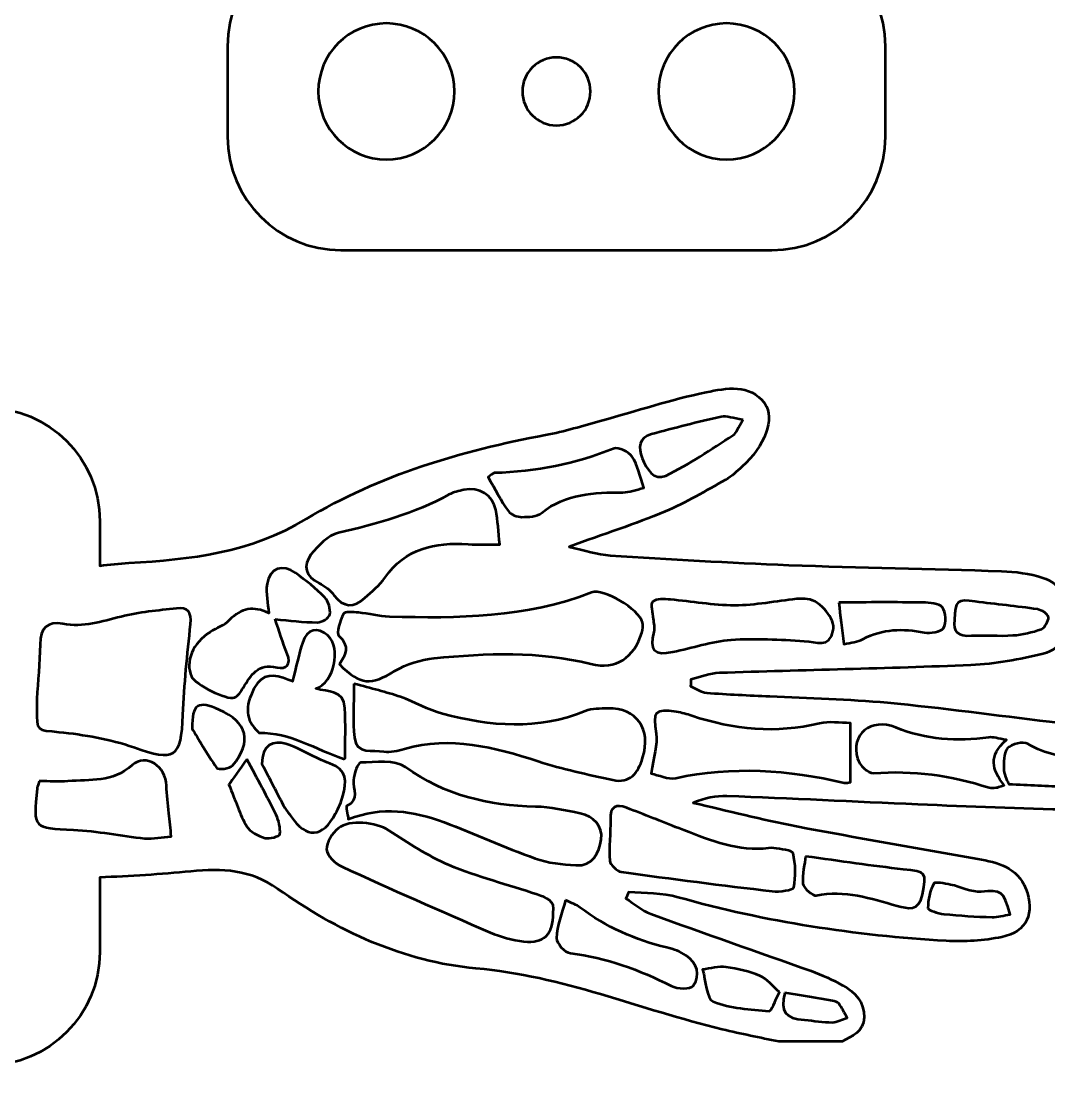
# Model space of a CAD drawing. Header units: centimetres. Extents: x -10.5 to 10.4, y -14.9 to 14.9.
# Drawn here: x -2.897 to 1.634, y 2.75 to 7.404 of the extents above; entities that cross this region are included whole.
import ezdxf

# ---------------------------------------------------------------- set-up
doc = ezdxf.new("R2010")
doc.units = ezdxf.units.CM
doc.header["$MEASUREMENT"] = 0
doc.layers.add('Layer 1', color=7, linetype='Continuous')

msp = doc.modelspace()

# ---------------------------------------------------------------- linework, layer by layer
at = {"layer": 'Layer 1', "color": 1, "lineweight": 53}
msp.add_open_spline([(-10.5, -14.45), (-10.5, -14.45), (-10.5, 14.45), (-10.5, 14.45), (-10.5, 14.45), (-10.5, 14.72614), (-10.27614, 14.95), (-10, 14.95), (-10, 14.95), (-10, 14.95), (9.9, 14.95), (9.9, 14.95), (9.9, 14.95), (10.17614, 14.95), (10.4, 14.72614), (10.4, 14.45), (10.4, 14.45), (10.4, 14.45), (10.4, -14.45), (10.4, -14.45), (10.4, -14.45), (10.4, -14.72614), (10.17614, -14.95), (9.9, -14.95), (9.9, -14.95), (9.9, -14.95), (-10, -14.95), (-10, -14.95), (-10, -14.95), (-10.27614, -14.95), (-10.5, -14.72614), (-10.5, -14.45)], degree=3, knots=[0, 0, 0, 0, 0.1111111, 0.1111111, 0.1111111, 0.1111111, 0.2222222, 0.2222222, 0.2222222, 0.2222222, 0.3333333, 0.3333333, 0.3333333, 0.3333333, 0.4444444, 0.4444444, 0.4444444, 0.4444444, 0.5555556, 0.5555556, 0.5555556, 0.5555556, 0.6666667, 0.6666667, 0.6666667, 0.6666667, 0.7777778, 0.7777778, 0.7777778, 0.7777778, 1, 1, 1, 1], dxfattribs=at)
at = {"layer": 'Layer 1', "color": 3, "lineweight": 53}
for points, knots in [([(-1.48692, 7.7947), (-1.48692, 7.7947), (-0.9624, 7.7947), (-0.9624, 7.7947), (-0.9624, 7.7947), (-0.9624, 7.7947), (-0.9624, 8.48454), (-0.9624, 8.48454), (-0.9624, 8.48454), (-0.9624, 8.48454), (-1.12668, 8.49492), (-1.12668, 8.49492), (-1.12668, 8.49492), (-1.12668, 8.49492), (-1.12668, 8.47307), (-1.12668, 8.47307), (-1.12668, 8.47307), (-1.12668, 8.39554), (-1.19011, 8.33208), (-1.26768, 8.33208), (-1.26768, 8.33208), (-1.3368, 8.33208), (-1.39472, 8.3825), (-1.4065, 8.44836), (-1.4065, 8.44836), (-1.41827, 8.3825), (-1.47619, 8.33208), (-1.54531, 8.33208), (-1.54531, 8.33208), (-1.62287, 8.33208), (-1.68631, 8.39554), (-1.68631, 8.47307), (-1.68631, 8.47307), (-1.68631, 8.47307), (-1.68631, 8.49492), (-1.68631, 8.49492), (-1.68631, 8.49492), (-1.68631, 8.49492), (-2.455, 8.49492), (-2.455, 8.49492), (-2.455, 8.49492), (-2.455, 8.49492), (-2.455, 8.40365), (-2.455, 8.40365), (-2.455, 8.40365), (-2.455, 8.36429), (-2.48719, 8.33209), (-2.52654, 8.33209), (-2.52654, 8.33209), (-2.56592, 8.33209), (-2.59811, 8.36429), (-2.59811, 8.40365), (-2.59811, 8.40365), (-2.59811, 8.40365), (-2.59811, 8.49492), (-2.59811, 8.49492), (-2.59811, 8.49492), (-2.59811, 8.49492), (-3.13694, 8.49492), (-3.13694, 8.49492), (-3.13694, 8.49492), (-3.13694, 8.49492), (-3.13694, 8.40365), (-3.13694, 8.40365), (-3.13694, 8.40365), (-3.13694, 8.36429), (-3.16914, 8.33209), (-3.20851, 8.33209), (-3.20851, 8.33209), (-3.24789, 8.33209), (-3.28009, 8.36429), (-3.28009, 8.40365), (-3.28009, 8.40365), (-3.28009, 8.40365), (-3.28009, 8.49492), (-3.28009, 8.49492), (-3.28009, 8.49492), (-3.28009, 8.49492), (-3.65236, 8.49492), (-3.65236, 8.49492), (-3.65236, 8.49492), (-3.65236, 8.49492), (-3.65236, 8.59036), (-3.65236, 8.59036), (-3.65236, 8.59036), (-3.65236, 8.59036), (-8.82548, 8.59036), (-8.82548, 8.59036), (-8.82548, 8.59036), (-8.82548, 8.59036), (-8.82548, 8.55158), (-8.82548, 8.55158), (-8.82548, 8.55158), (-8.82548, 8.52142), (-8.84504, 8.49264), (-8.86954, 8.48748), (-8.86954, 8.48748), (-8.86954, 8.48748), (-9.58709, 8.33664), (-9.58709, 8.33664), (-9.58709, 8.33664), (-9.6328, 8.327), (-9.67136, 8.35391), (-9.67136, 8.39672), (-9.67136, 8.39672), (-9.67136, 8.39672), (-9.67136, 9.44569), (-9.67136, 9.44569), (-9.67136, 9.44569), (-9.67136, 9.48848), (-9.6328, 9.51538), (-9.58709, 9.50578), (-9.58709, 9.50578), (-9.58709, 9.50578), (-8.86954, 9.35491), (-8.86954, 9.35491), (-8.86954, 9.35491), (-8.84504, 9.34978), (-8.82548, 9.32097), (-8.82548, 9.29083), (-8.82548, 9.29083), (-8.82548, 9.29083), (-8.82548, 9.25306), (-8.82548, 9.25306), (-8.82548, 9.25306), (-8.82548, 9.25306), (-3.65236, 9.25306), (-3.65236, 9.25306), (-3.65236, 9.25306), (-3.65236, 9.25306), (-3.65236, 9.33975), (-3.65236, 9.33975), (-3.65236, 9.33975), (-3.65236, 9.33975), (-3.28009, 9.33975), (-3.28009, 9.33975), (-3.28009, 9.33975), (-3.28009, 9.33975), (-3.28009, 9.46403), (-3.28009, 9.46403), (-3.28009, 9.46403), (-3.28009, 9.5034), (-3.24789, 9.5356), (-3.20851, 9.5356), (-3.20851, 9.5356), (-3.16914, 9.5356), (-3.13694, 9.5034), (-3.13694, 9.46403), (-3.13694, 9.46403), (-3.13694, 9.46403), (-3.13694, 9.33975), (-3.13694, 9.33975), (-3.13694, 9.33975), (-3.13694, 9.33975), (-2.59811, 9.33975), (-2.59811, 9.33975), (-2.59811, 9.33975), (-2.59811, 9.33975), (-2.59811, 9.46403), (-2.59811, 9.46403), (-2.59811, 9.46403), (-2.59811, 9.5034), (-2.56592, 9.5356), (-2.52654, 9.5356), (-2.52654, 9.5356), (-2.48719, 9.5356), (-2.455, 9.5034), (-2.455, 9.46403), (-2.455, 9.46403), (-2.455, 9.46403), (-2.455, 9.33975), (-2.455, 9.33975), (-2.455, 9.33975), (-2.455, 9.33975), (-1.68631, 9.33975), (-1.68631, 9.33975), (-1.68631, 9.33975), (-1.68631, 9.33975), (-1.68631, 9.3946), (-1.68631, 9.3946), (-1.68631, 9.3946), (-1.68631, 9.47215), (-1.62287, 9.5356), (-1.54531, 9.5356), (-1.54531, 9.5356), (-1.47619, 9.5356), (-1.41827, 9.48519), (-1.4065, 9.41932), (-1.4065, 9.41932), (-1.39472, 9.48519), (-1.3368, 9.5356), (-1.26768, 9.5356), (-1.26768, 9.5356), (-1.19011, 9.5356), (-1.12668, 9.47215), (-1.12668, 9.3946), (-1.12668, 9.3946), (-1.12668, 9.3946), (-1.12668, 9.33975), (-1.12668, 9.33975), (-1.12668, 9.33975), (-1.12668, 9.33975), (-0.81419, 9.33975), (-0.81419, 9.33975), (-0.81419, 9.33975), (-0.80209, 9.3481), (-0.78949, 9.35594), (-0.77626, 9.36308), (-0.77626, 9.36308), (-0.67459, 9.40342), (-0.50816, 9.3692), (-0.23588, 9.44758), (-0.23588, 9.44758), (-0.19423, 9.55595), (-0.06465, 9.58819), (0.13655, 9.57453), (0.13655, 9.57453), (0.57404, 9.8936), (1.2191, 9.77565), (1.22911, 8.92252), (1.22911, 8.92252), (1.23056, 8.06851), (0.54448, 7.92076), (0.16475, 8.24584), (0.16475, 8.24584), (0.1112, 8.2403), (0.0599, 8.23619), (0.01261, 8.23604), (0.01261, 8.23604), (0.01261, 8.23604), (0.01261, 7.7947), (0.01261, 7.7947), (0.01261, 7.7947), (0.01261, 7.7947), (0.41308, 7.7947), (0.41308, 7.7947), (0.41308, 7.7947), (0.68922, 7.7947), (0.91308, 7.57084), (0.91308, 7.2947), (0.91308, 7.2947), (0.91308, 7.2947), (0.91308, 6.8947), (0.91308, 6.8947), (0.91308, 6.8947), (0.91308, 6.61856), (0.68922, 6.3947), (0.41308, 6.3947), (0.41308, 6.3947), (0.41308, 6.3947), (-1.48692, 6.3947), (-1.48692, 6.3947), (-1.48692, 6.3947), (-1.76306, 6.3947), (-1.98692, 6.61856), (-1.98692, 6.8947), (-1.98692, 6.8947), (-1.98692, 6.8947), (-1.98692, 7.2947), (-1.98692, 7.2947), (-1.98692, 7.2947), (-1.98692, 7.57084), (-1.76306, 7.7947), (-1.48692, 7.7947)], [0, 0, 0, 0, 0.0149254, 0.0149254, 0.0149254, 0.0149254, 0.0298507, 0.0298507, 0.0298507, 0.0298507, 0.0447761, 0.0447761, 0.0447761, 0.0447761, 0.0597015, 0.0597015, 0.0597015, 0.0597015, 0.0746269, 0.0746269, 0.0746269, 0.0746269, 0.0895522, 0.0895522, 0.0895522, 0.0895522, 0.1044776, 0.1044776, 0.1044776, 0.1044776, 0.119403, 0.119403, 0.119403, 0.119403, 0.1343284, 0.1343284, 0.1343284, 0.1343284, 0.1492537, 0.1492537, 0.1492537, 0.1492537, 0.1641791, 0.1641791, 0.1641791, 0.1641791, 0.1791045, 0.1791045, 0.1791045, 0.1791045, 0.1940299, 0.1940299, 0.1940299, 0.1940299, 0.2089552, 0.2089552, 0.2089552, 0.2089552, 0.2238806, 0.2238806, 0.2238806, 0.2238806, 0.238806, 0.238806, 0.238806, 0.238806, 0.2537313, 0.2537313, 0.2537313, 0.2537313, 0.2686567, 0.2686567, 0.2686567, 0.2686567, 0.2835821, 0.2835821, 0.2835821, 0.2835821, 0.2985075, 0.2985075, 0.2985075, 0.2985075, 0.3134328, 0.3134328, 0.3134328, 0.3134328, 0.3283582, 0.3283582, 0.3283582, 0.3283582, 0.3432836, 0.3432836, 0.3432836, 0.3432836, 0.358209, 0.358209, 0.358209, 0.358209, 0.3731343, 0.3731343, 0.3731343, 0.3731343, 0.3880597, 0.3880597, 0.3880597, 0.3880597, 0.4029851, 0.4029851, 0.4029851, 0.4029851, 0.4179104, 0.4179104, 0.4179104, 0.4179104, 0.4328358, 0.4328358, 0.4328358, 0.4328358, 0.4477612, 0.4477612, 0.4477612, 0.4477612, 0.4626866, 0.4626866, 0.4626866, 0.4626866, 0.4776119, 0.4776119, 0.4776119, 0.4776119, 0.4925373, 0.4925373, 0.4925373, 0.4925373, 0.5074627, 0.5074627, 0.5074627, 0.5074627, 0.5223881, 0.5223881, 0.5223881, 0.5223881, 0.5373134, 0.5373134, 0.5373134, 0.5373134, 0.5522388, 0.5522388, 0.5522388, 0.5522388, 0.5671642, 0.5671642, 0.5671642, 0.5671642, 0.5820896, 0.5820896, 0.5820896, 0.5820896, 0.5970149, 0.5970149, 0.5970149, 0.5970149, 0.6119403, 0.6119403, 0.6119403, 0.6119403, 0.6268657, 0.6268657, 0.6268657, 0.6268657, 0.641791, 0.641791, 0.641791, 0.641791, 0.6567164, 0.6567164, 0.6567164, 0.6567164, 0.6716418, 0.6716418, 0.6716418, 0.6716418, 0.6865672, 0.6865672, 0.6865672, 0.6865672, 0.7014925, 0.7014925, 0.7014925, 0.7014925, 0.7164179, 0.7164179, 0.7164179, 0.7164179, 0.7313433, 0.7313433, 0.7313433, 0.7313433, 0.7462687, 0.7462687, 0.7462687, 0.7462687, 0.761194, 0.761194, 0.761194, 0.761194, 0.7761194, 0.7761194, 0.7761194, 0.7761194, 0.7910448, 0.7910448, 0.7910448, 0.7910448, 0.8059701, 0.8059701, 0.8059701, 0.8059701, 0.8208955, 0.8208955, 0.8208955, 0.8208955, 0.8358209, 0.8358209, 0.8358209, 0.8358209, 0.8507463, 0.8507463, 0.8507463, 0.8507463, 0.8656716, 0.8656716, 0.8656716, 0.8656716, 0.880597, 0.880597, 0.880597, 0.880597, 0.8955224, 0.8955224, 0.8955224, 0.8955224, 0.9104478, 0.9104478, 0.9104478, 0.9104478, 0.9253731, 0.9253731, 0.9253731, 0.9253731, 0.9402985, 0.9402985, 0.9402985, 0.9402985, 0.9552239, 0.9552239, 0.9552239, 0.9552239, 0.9701493, 0.9701493, 0.9701493, 0.9701493, 1, 1, 1, 1]), ([(-2.55, 3.3), (-2.55, 3.3), (-2.55, 3.62859), (-2.55, 3.62859), (-2.55, 3.62859), (-2.4161, 3.6351), (-2.28222, 3.6417), (-2.14912, 3.65574), (-2.14912, 3.65574), (-2.01032, 3.6704), (-1.88483, 3.66288), (-1.76643, 3.57927), (-1.76643, 3.57927), (-1.50308, 3.39328), (-1.21157, 3.25575), (-0.89185, 3.22792), (-0.89185, 3.22792), (-0.51259, 3.1949), (-0.16815, 3.04596), (0.19414, 2.95871), (0.19414, 2.95871), (0.27656, 2.93886), (0.35987, 2.92279), (0.44279, 2.90499), (0.44279, 2.90499), (0.44279, 2.90499), (0.72199, 2.90499), (0.72199, 2.90499), (0.72199, 2.90499), (0.76592, 2.93016), (0.81795, 2.94687), (0.81909, 3.01217), (0.81909, 3.01217), (0.8203, 3.08124), (0.77963, 3.12273), (0.7261, 3.15281), (0.7261, 3.15281), (0.6814, 3.17795), (0.63379, 3.19911), (0.58548, 3.2165), (0.58548, 3.2165), (0.35021, 3.30112), (0.11383, 3.38261), (-0.12101, 3.46839), (-0.12101, 3.46839), (-0.16046, 3.48279), (-0.1943, 3.51266), (-0.23073, 3.53539), (-0.23073, 3.53539), (-0.2269, 3.54508), (-0.22309, 3.55479), (-0.21927, 3.56448), (-0.21927, 3.56448), (-0.14614, 3.55733), (-0.06997, 3.56087), (-0.00036, 3.54123), (-0.00036, 3.54123), (0.38628, 3.43206), (0.78069, 3.37261), (1.18069, 3.34894), (1.18069, 3.34894), (1.26216, 3.34413), (1.34646, 3.35003), (1.42644, 3.36612), (1.42644, 3.36612), (1.53639, 3.38822), (1.57381, 3.47382), (1.53217, 3.57872), (1.53217, 3.57872), (1.49385, 3.67523), (1.40746, 3.69504), (1.32007, 3.71097), (1.32007, 3.71097), (1.05388, 3.75943), (0.78694, 3.80393), (0.52125, 3.85496), (0.52125, 3.85496), (0.36852, 3.88428), (0.21769, 3.92328), (0.06598, 3.95793), (0.06598, 3.95793), (0.11701, 3.97728), (0.1658, 3.98942), (0.21409, 3.98759), (0.21409, 3.98759), (0.49489, 3.97697), (0.77554, 3.96222), (1.05631, 3.95056), (1.05631, 3.95056), (1.28306, 3.94113), (1.50985, 3.93048), (1.73674, 3.92785), (1.73674, 3.92785), (1.82529, 3.92682), (1.9108, 3.95281), (1.96285, 4.0373), (1.96285, 4.0373), (1.96285, 4.0373), (1.96285, 4.1614), (1.96285, 4.1614), (1.96285, 4.1614), (1.89244, 4.29339), (1.76278, 4.30083), (1.63707, 4.31596), (1.63707, 4.31596), (1.39882, 4.34465), (1.16087, 4.37707), (0.92201, 4.39965), (0.92201, 4.39965), (0.74992, 4.41593), (0.57657, 4.41877), (0.40376, 4.42764), (0.40376, 4.42764), (0.31087, 4.43239), (0.21784, 4.43534), (0.12521, 4.44317), (0.12521, 4.44317), (0.101, 4.44521), (0.0781, 4.46241), (0.0546, 4.47265), (0.0546, 4.47265), (0.0548, 4.48231), (0.05505, 4.49195), (0.05528, 4.50156), (0.05528, 4.50156), (0.09759, 4.51167), (0.13963, 4.52916), (0.18223, 4.53063), (0.18223, 4.53063), (0.5515, 4.54305), (0.92101, 4.54959), (1.29011, 4.56489), (1.29011, 4.56489), (1.39706, 4.56933), (1.50478, 4.58957), (1.60892, 4.61545), (1.60892, 4.61545), (1.68766, 4.63499), (1.72009, 4.70052), (1.71925, 4.78245), (1.71925, 4.78245), (1.7184, 4.86417), (1.68322, 4.92538), (1.60698, 4.95024), (1.60698, 4.95024), (1.54912, 4.96915), (1.48589, 4.97724), (1.42469, 4.97934), (1.42469, 4.97934), (1.11253, 4.99001), (0.80014, 4.9944), (0.48803, 5.00631), (0.48803, 5.00631), (0.22496, 5.01633), (-0.03793, 5.03212), (-0.30067, 5.04897), (-0.30067, 5.04897), (-0.35601, 5.05251), (-0.41039, 5.07178), (-0.48113, 5.08731), (-0.48113, 5.08731), (-0.32892, 5.1424), (-0.19115, 5.18676), (-0.05801, 5.24229), (-0.05801, 5.24229), (0.03433, 5.28084), (0.12092, 5.33358), (0.20869, 5.38249), (0.20869, 5.38249), (0.23539, 5.39735), (0.25849, 5.41934), (0.28139, 5.44011), (0.28139, 5.44011), (0.37879, 5.52852), (0.42994, 5.65159), (0.38091, 5.71872), (0.38091, 5.71872), (0.31635, 5.80711), (0.21062, 5.7868), (0.12365, 5.76878), (0.12365, 5.76878), (-0.03251, 5.73645), (-0.18479, 5.68554), (-0.33895, 5.64338), (-0.33895, 5.64338), (-0.42086, 5.62098), (-0.50238, 5.59571), (-0.58568, 5.5802), (-0.58568, 5.5802), (-0.95633, 5.51114), (-1.3179, 5.40318), (-1.63924, 5.20992), (-1.63924, 5.20992), (-1.88792, 5.06037), (-2.14811, 5.03117), (-2.42153, 5.01574), (-2.42153, 5.01574), (-2.46438, 5.01333), (-2.50727, 5.00889), (-2.55, 5.00284), (-2.55, 5.00284), (-2.55, 5.00284), (-2.55, 5.2), (-2.55, 5.2), (-2.55, 5.2), (-2.55, 5.47614), (-2.77386, 5.7), (-3.05, 5.7), (-3.05, 5.7), (-3.05, 5.7), (-3.45, 5.7), (-3.45, 5.7), (-3.45, 5.7), (-3.72614, 5.7), (-3.95, 5.47614), (-3.95, 5.2), (-3.95, 5.2), (-3.95, 5.2), (-3.95, 3.3), (-3.95, 3.3), (-3.95, 3.3), (-3.95, 3.02386), (-3.72614, 2.8), (-3.45, 2.8), (-3.45, 2.8), (-3.45, 2.8), (-3.05, 2.8), (-3.05, 2.8), (-3.05, 2.8), (-2.77386, 2.8), (-2.55, 3.02386), (-2.55, 3.3)], [0, 0, 0, 0, 0.0169492, 0.0169492, 0.0169492, 0.0169492, 0.0338983, 0.0338983, 0.0338983, 0.0338983, 0.0508475, 0.0508475, 0.0508475, 0.0508475, 0.0677966, 0.0677966, 0.0677966, 0.0677966, 0.0847458, 0.0847458, 0.0847458, 0.0847458, 0.1016949, 0.1016949, 0.1016949, 0.1016949, 0.1186441, 0.1186441, 0.1186441, 0.1186441, 0.1355932, 0.1355932, 0.1355932, 0.1355932, 0.1525424, 0.1525424, 0.1525424, 0.1525424, 0.1694915, 0.1694915, 0.1694915, 0.1694915, 0.1864407, 0.1864407, 0.1864407, 0.1864407, 0.2033898, 0.2033898, 0.2033898, 0.2033898, 0.220339, 0.220339, 0.220339, 0.220339, 0.2372881, 0.2372881, 0.2372881, 0.2372881, 0.2542373, 0.2542373, 0.2542373, 0.2542373, 0.2711864, 0.2711864, 0.2711864, 0.2711864, 0.2881356, 0.2881356, 0.2881356, 0.2881356, 0.3050847, 0.3050847, 0.3050847, 0.3050847, 0.3220339, 0.3220339, 0.3220339, 0.3220339, 0.3389831, 0.3389831, 0.3389831, 0.3389831, 0.3559322, 0.3559322, 0.3559322, 0.3559322, 0.3728814, 0.3728814, 0.3728814, 0.3728814, 0.3898305, 0.3898305, 0.3898305, 0.3898305, 0.4067797, 0.4067797, 0.4067797, 0.4067797, 0.4237288, 0.4237288, 0.4237288, 0.4237288, 0.440678, 0.440678, 0.440678, 0.440678, 0.4576271, 0.4576271, 0.4576271, 0.4576271, 0.4745763, 0.4745763, 0.4745763, 0.4745763, 0.4915254, 0.4915254, 0.4915254, 0.4915254, 0.5084746, 0.5084746, 0.5084746, 0.5084746, 0.5254237, 0.5254237, 0.5254237, 0.5254237, 0.5423729, 0.5423729, 0.5423729, 0.5423729, 0.559322, 0.559322, 0.559322, 0.559322, 0.5762712, 0.5762712, 0.5762712, 0.5762712, 0.5932203, 0.5932203, 0.5932203, 0.5932203, 0.6101695, 0.6101695, 0.6101695, 0.6101695, 0.6271186, 0.6271186, 0.6271186, 0.6271186, 0.6440678, 0.6440678, 0.6440678, 0.6440678, 0.6610169, 0.6610169, 0.6610169, 0.6610169, 0.6779661, 0.6779661, 0.6779661, 0.6779661, 0.6949153, 0.6949153, 0.6949153, 0.6949153, 0.7118644, 0.7118644, 0.7118644, 0.7118644, 0.7288136, 0.7288136, 0.7288136, 0.7288136, 0.7457627, 0.7457627, 0.7457627, 0.7457627, 0.7627119, 0.7627119, 0.7627119, 0.7627119, 0.779661, 0.779661, 0.779661, 0.779661, 0.7966102, 0.7966102, 0.7966102, 0.7966102, 0.8135593, 0.8135593, 0.8135593, 0.8135593, 0.8305085, 0.8305085, 0.8305085, 0.8305085, 0.8474576, 0.8474576, 0.8474576, 0.8474576, 0.8644068, 0.8644068, 0.8644068, 0.8644068, 0.8813559, 0.8813559, 0.8813559, 0.8813559, 0.8983051, 0.8983051, 0.8983051, 0.8983051, 0.9152542, 0.9152542, 0.9152542, 0.9152542, 0.9322034, 0.9322034, 0.9322034, 0.9322034, 0.9491525, 0.9491525, 0.9491525, 0.9491525, 0.9661017, 0.9661017, 0.9661017, 0.9661017, 1, 1, 1, 1])]:
    msp.add_open_spline(points, degree=3, knots=knots, dxfattribs=at)
at = {"layer": 'Layer 1', "lineweight": 53}
for points in [[(-0.98692, 7.0947), (-0.98692, 6.92902), (-1.12124, 6.7947), (-1.28692, 6.7947), (-1.28692, 6.7947), (-1.4526, 6.7947), (-1.58692, 6.92902), (-1.58692, 7.0947), (-1.58692, 7.0947), (-1.58692, 7.26038), (-1.4526, 7.3947), (-1.28692, 7.3947), (-1.28692, 7.3947), (-1.12124, 7.3947), (-0.98692, 7.26038), (-0.98692, 7.0947)], [(0.51308, 7.0947), (0.51308, 6.92902), (0.37876, 6.7947), (0.21308, 6.7947), (0.21308, 6.7947), (0.0474, 6.7947), (-0.08692, 6.92902), (-0.08692, 7.0947), (-0.08692, 7.0947), (-0.08692, 7.26038), (0.0474, 7.3947), (0.21308, 7.3947), (0.21308, 7.3947), (0.37876, 7.3947), (0.51308, 7.26038), (0.51308, 7.0947)], [(-0.38692, 7.0947), (-0.38692, 7.01186), (-0.45408, 6.9447), (-0.53692, 6.9447), (-0.53692, 6.9447), (-0.61976, 6.9447), (-0.68692, 7.01186), (-0.68692, 7.0947), (-0.68692, 7.0947), (-0.68692, 7.17754), (-0.61976, 7.2447), (-0.53692, 7.2447), (-0.53692, 7.2447), (-0.45408, 7.2447), (-0.38692, 7.17754), (-0.38692, 7.0947)]]:
    msp.add_open_spline(points, degree=3, knots=[0, 0, 0, 0, 0.2, 0.2, 0.2, 0.2, 0.4, 0.4, 0.4, 0.4, 0.6, 0.6, 0.6, 0.6, 1, 1, 1, 1], dxfattribs=at)
at = {"layer": 'Layer 1', "color": 5, "lineweight": 53}
for points, knots in [([(0.28444, 5.64601), (0.28444, 5.64601), (0.28444, 5.64601), (0.28444, 5.64601), (0.28444, 5.64601), (0.26364, 5.61209), (0.2573, 5.58889), (0.24223, 5.57925), (0.24223, 5.57925), (0.14485, 5.51685), (0.0492, 5.44985), (-0.05465, 5.40029), (-0.05465, 5.40029), (-0.10655, 5.37549), (-0.14072, 5.42911), (-0.15906, 5.47789), (-0.15906, 5.47789), (-0.17659, 5.52455), (-0.17583, 5.56708), (-0.11852, 5.58271), (-0.11852, 5.58271), (-0.01663, 5.61054), (0.0857, 5.63702), (0.18888, 5.6596), (0.18888, 5.6596), (0.21345, 5.665), (0.24193, 5.65268), (0.28444, 5.64601)], [0, 0, 0, 0, 0.125, 0.125, 0.125, 0.125, 0.25, 0.25, 0.25, 0.25, 0.375, 0.375, 0.375, 0.375, 0.5, 0.5, 0.5, 0.5, 0.625, 0.625, 0.625, 0.625, 0.75, 0.75, 0.75, 0.75, 1, 1, 1, 1]), ([(-0.15144, 5.34622), (-0.15144, 5.34622), (-0.15144, 5.34622), (-0.15144, 5.34622), (-0.15144, 5.34622), (-0.18649, 5.33844), (-0.21526, 5.32663), (-0.24407, 5.32658), (-0.24407, 5.32658), (-0.37103, 5.32632), (-0.4952, 5.32226), (-0.60186, 5.23676), (-0.60186, 5.23676), (-0.62297, 5.21984), (-0.66005, 5.21798), (-0.6897, 5.21811), (-0.6897, 5.21811), (-0.70997, 5.21821), (-0.73814, 5.22818), (-0.74889, 5.24346), (-0.74889, 5.24346), (-0.78215, 5.29084), (-0.80876, 5.34291), (-0.83858, 5.39419), (-0.83858, 5.39419), (-0.82691, 5.40181), (-0.81855, 5.41192), (-0.8099, 5.41218), (-0.8099, 5.41218), (-0.62802, 5.41781), (-0.45274, 5.45197), (-0.28317, 5.52005), (-0.28317, 5.52005), (-0.26351, 5.52793), (-0.21731, 5.50548), (-0.20339, 5.48411), (-0.20339, 5.48411), (-0.17906, 5.4467), (-0.17022, 5.39918), (-0.15144, 5.34622)], [0, 0, 0, 0, 0.0909091, 0.0909091, 0.0909091, 0.0909091, 0.1818182, 0.1818182, 0.1818182, 0.1818182, 0.2727273, 0.2727273, 0.2727273, 0.2727273, 0.3636364, 0.3636364, 0.3636364, 0.3636364, 0.4545455, 0.4545455, 0.4545455, 0.4545455, 0.5454545, 0.5454545, 0.5454545, 0.5454545, 0.6363636, 0.6363636, 0.6363636, 0.6363636, 0.7272727, 0.7272727, 0.7272727, 0.7272727, 0.8181818, 0.8181818, 0.8181818, 0.8181818, 1, 1, 1, 1]), ([(-0.78694, 5.09742), (-0.78694, 5.09742), (-0.78694, 5.09742), (-0.78694, 5.09742), (-0.78694, 5.09742), (-0.83525, 5.09742), (-0.88094, 5.09481), (-0.92626, 5.09791), (-0.92626, 5.09791), (-1.07319, 5.10804), (-1.20305, 5.08072), (-1.29394, 4.94973), (-1.29394, 4.94973), (-1.31705, 4.91642), (-1.3505, 4.88978), (-1.38114, 4.86221), (-1.38114, 4.86221), (-1.43017, 4.81813), (-1.47527, 4.81653), (-1.51831, 4.87408), (-1.51831, 4.87408), (-1.53449, 4.89575), (-1.55901, 4.91386), (-1.58347, 4.92619), (-1.58347, 4.92619), (-1.64353, 4.95637), (-1.65644, 5.00394), (-1.61912, 5.0522), (-1.61912, 5.0522), (-1.58812, 5.09227), (-1.54401, 5.13775), (-1.49827, 5.14814), (-1.49827, 5.14814), (-1.32902, 5.18664), (-1.16405, 5.23309), (-1.01086, 5.31673), (-1.01086, 5.31673), (-0.99091, 5.32764), (-0.96736, 5.33329), (-0.94476, 5.33776), (-0.94476, 5.33776), (-0.87798, 5.35097), (-0.81752, 5.31446), (-0.80437, 5.24929), (-0.80437, 5.24929), (-0.79487, 5.20229), (-0.7931, 5.15372), (-0.78694, 5.09742)], [0, 0, 0, 0, 0.0769231, 0.0769231, 0.0769231, 0.0769231, 0.1538462, 0.1538462, 0.1538462, 0.1538462, 0.2307692, 0.2307692, 0.2307692, 0.2307692, 0.3076923, 0.3076923, 0.3076923, 0.3076923, 0.3846154, 0.3846154, 0.3846154, 0.3846154, 0.4615385, 0.4615385, 0.4615385, 0.4615385, 0.5384615, 0.5384615, 0.5384615, 0.5384615, 0.6153846, 0.6153846, 0.6153846, 0.6153846, 0.6923077, 0.6923077, 0.6923077, 0.6923077, 0.7692308, 0.7692308, 0.7692308, 0.7692308, 0.8461538, 0.8461538, 0.8461538, 0.8461538, 1, 1, 1, 1]), ([(-1.77716, 4.76728), (-1.77716, 4.76728), (-1.77716, 4.76728), (-1.77716, 4.76728), (-1.77716, 4.76728), (-1.75959, 4.71659), (-1.74364, 4.66525), (-1.72397, 4.61538), (-1.72397, 4.61538), (-1.70531, 4.5681), (-1.72846, 4.5452), (-1.76868, 4.55487), (-1.76868, 4.55487), (-1.85252, 4.57495), (-1.88355, 4.52084), (-1.91801, 4.46503), (-1.91801, 4.46503), (-1.92801, 4.44886), (-1.93983, 4.42805), (-1.95558, 4.42224), (-1.95558, 4.42224), (-1.99145, 4.40906), (-2.12877, 4.47937), (-2.14549, 4.51464), (-2.14549, 4.51464), (-2.17531, 4.5775), (-2.13904, 4.66512), (-2.06411, 4.71073), (-2.06411, 4.71073), (-2.03561, 4.72809), (-2.00156, 4.74), (-1.97926, 4.76323), (-1.97926, 4.76323), (-1.9271, 4.81764), (-1.87091, 4.8264), (-1.80524, 4.79478), (-1.80524, 4.79478), (-1.80844, 4.83757), (-1.81985, 4.88172), (-1.81301, 4.92283), (-1.81301, 4.92283), (-1.80125, 4.9935), (-1.74394, 5.01363), (-1.68721, 4.97133), (-1.68721, 4.97133), (-1.64231, 4.93779), (-1.5971, 4.90348), (-1.55833, 4.86346), (-1.55833, 4.86346), (-1.54163, 4.84622), (-1.53224, 4.81219), (-1.53605, 4.78847), (-1.53605, 4.78847), (-1.53846, 4.77364), (-1.57169, 4.75351), (-1.59107, 4.75357), (-1.59107, 4.75357), (-1.6531, 4.75369), (-1.71515, 4.76209), (-1.77716, 4.76728)], [0, 0, 0, 0, 0.0625, 0.0625, 0.0625, 0.0625, 0.125, 0.125, 0.125, 0.125, 0.1875, 0.1875, 0.1875, 0.1875, 0.25, 0.25, 0.25, 0.25, 0.3125, 0.3125, 0.3125, 0.3125, 0.375, 0.375, 0.375, 0.375, 0.4375, 0.4375, 0.4375, 0.4375, 0.5, 0.5, 0.5, 0.5, 0.5625, 0.5625, 0.5625, 0.5625, 0.625, 0.625, 0.625, 0.625, 0.6875, 0.6875, 0.6875, 0.6875, 0.75, 0.75, 0.75, 0.75, 0.8125, 0.8125, 0.8125, 0.8125, 0.875, 0.875, 0.875, 0.875, 1, 1, 1, 1]), ([(-1.4938, 4.56862), (-1.4938, 4.56862), (-1.4938, 4.56862), (-1.4938, 4.56862), (-1.4938, 4.56862), (-1.46771, 4.60897), (-1.4452, 4.64822), (-1.49637, 4.69432), (-1.49637, 4.69432), (-1.50952, 4.70617), (-1.4911, 4.76147), (-1.47626, 4.79137), (-1.47626, 4.79137), (-1.47107, 4.80181), (-1.43265, 4.79891), (-1.4099, 4.79674), (-1.4099, 4.79674), (-1.36415, 4.79239), (-1.31891, 4.77997), (-1.27322, 4.77865), (-1.27322, 4.77865), (-0.97127, 4.77), (-0.67058, 4.77214), (-0.38267, 4.88485), (-0.38267, 4.88485), (-0.3287, 4.90596), (-0.1722, 4.81134), (-0.15821, 4.75315), (-0.15821, 4.75315), (-0.15479, 4.73896), (-0.15617, 4.72189), (-0.16061, 4.70783), (-0.16061, 4.70783), (-0.19547, 4.59773), (-0.27441, 4.54275), (-0.38472, 4.57045), (-0.38472, 4.57045), (-0.61433, 4.62812), (-0.84517, 4.6182), (-1.07629, 4.59544), (-1.07629, 4.59544), (-1.13552, 4.58957), (-1.19846, 4.57003), (-1.24919, 4.53937), (-1.24919, 4.53937), (-1.3558, 4.47487), (-1.3993, 4.47475), (-1.4938, 4.56862)], [0, 0, 0, 0, 0.0769231, 0.0769231, 0.0769231, 0.0769231, 0.1538462, 0.1538462, 0.1538462, 0.1538462, 0.2307692, 0.2307692, 0.2307692, 0.2307692, 0.3076923, 0.3076923, 0.3076923, 0.3076923, 0.3846154, 0.3846154, 0.3846154, 0.3846154, 0.4615385, 0.4615385, 0.4615385, 0.4615385, 0.5384615, 0.5384615, 0.5384615, 0.5384615, 0.6153846, 0.6153846, 0.6153846, 0.6153846, 0.6923077, 0.6923077, 0.6923077, 0.6923077, 0.7692308, 0.7692308, 0.7692308, 0.7692308, 0.8461538, 0.8461538, 0.8461538, 0.8461538, 1, 1, 1, 1]), ([(0.52087, 4.85674), (0.52087, 4.85674), (0.52087, 4.85674), (0.52087, 4.85674), (0.52087, 4.85674), (0.53931, 4.85674), (0.55503, 4.85852), (0.57019, 4.8564), (0.57019, 4.8564), (0.62742, 4.84834), (0.69354, 4.7695), (0.68338, 4.71886), (0.68338, 4.71886), (0.66665, 4.6354), (0.60755, 4.66848), (0.55543, 4.67137), (0.55543, 4.67137), (0.44801, 4.6774), (0.33963, 4.68475), (0.23279, 4.67664), (0.23279, 4.67664), (0.14652, 4.67011), (0.06195, 4.64137), (-0.02348, 4.62316), (-0.02348, 4.62316), (-0.10551, 4.60567), (-0.12977, 4.63261), (-0.10746, 4.71147), (-0.10746, 4.71147), (-0.10246, 4.72909), (-0.1091, 4.75003), (-0.11051, 4.7694), (-0.11051, 4.7694), (-0.11236, 4.79542), (-0.12536, 4.83418), (-0.11357, 4.84436), (-0.11357, 4.84436), (-0.09686, 4.8588), (-0.06161, 4.85617), (-0.03485, 4.85397), (-0.03485, 4.85397), (0.05957, 4.84622), (0.15379, 4.82785), (0.24803, 4.82816), (0.24803, 4.82816), (0.34003, 4.82847), (0.43195, 4.84671), (0.52087, 4.85674)], [0, 0, 0, 0, 0.0769231, 0.0769231, 0.0769231, 0.0769231, 0.1538462, 0.1538462, 0.1538462, 0.1538462, 0.2307692, 0.2307692, 0.2307692, 0.2307692, 0.3076923, 0.3076923, 0.3076923, 0.3076923, 0.3846154, 0.3846154, 0.3846154, 0.3846154, 0.4615385, 0.4615385, 0.4615385, 0.4615385, 0.5384615, 0.5384615, 0.5384615, 0.5384615, 0.6153846, 0.6153846, 0.6153846, 0.6153846, 0.6923077, 0.6923077, 0.6923077, 0.6923077, 0.7692308, 0.7692308, 0.7692308, 0.7692308, 0.8461538, 0.8461538, 0.8461538, 0.8461538, 1, 1, 1, 1]), ([(0.70762, 4.84165), (0.70762, 4.84165), (0.70762, 4.84165), (0.70762, 4.84165), (0.70762, 4.84165), (0.83951, 4.84165), (0.95881, 4.84291), (1.07803, 4.84077), (1.07803, 4.84077), (1.10798, 4.84023), (1.15039, 4.83818), (1.16426, 4.81969), (1.16426, 4.81969), (1.18024, 4.79845), (1.18264, 4.75087), (1.16875, 4.72847), (1.16875, 4.72847), (1.15774, 4.71075), (1.11142, 4.70411), (1.084, 4.70935), (1.084, 4.70935), (0.99001, 4.72731), (0.90079, 4.72625), (0.81411, 4.67971), (0.81411, 4.67971), (0.79114, 4.66739), (0.76259, 4.66546), (0.72923, 4.65682), (0.72923, 4.65682), (0.72129, 4.72468), (0.71455, 4.78219), (0.70762, 4.84165)], [0, 0, 0, 0, 0.1111111, 0.1111111, 0.1111111, 0.1111111, 0.2222222, 0.2222222, 0.2222222, 0.2222222, 0.3333333, 0.3333333, 0.3333333, 0.3333333, 0.4444444, 0.4444444, 0.4444444, 0.4444444, 0.5555556, 0.5555556, 0.5555556, 0.5555556, 0.6666667, 0.6666667, 0.6666667, 0.6666667, 0.7777778, 0.7777778, 0.7777778, 0.7777778, 1, 1, 1, 1]), ([(1.21773, 4.76473), (1.21773, 4.76473), (1.21773, 4.76473), (1.21773, 4.76473), (1.21773, 4.76473), (1.21996, 4.84989), (1.22892, 4.85627), (1.30952, 4.84547), (1.30952, 4.84547), (1.40082, 4.83325), (1.49269, 4.82495), (1.58373, 4.81113), (1.58373, 4.81113), (1.60201, 4.80837), (1.62968, 4.79017), (1.63151, 4.7763), (1.63151, 4.7763), (1.63369, 4.7599), (1.61629, 4.73023), (1.60059, 4.72429), (1.60059, 4.72429), (1.56081, 4.70925), (1.51758, 4.69943), (1.47511, 4.69641), (1.47511, 4.69641), (1.41434, 4.6921), (1.3528, 4.69889), (1.29195, 4.69501), (1.29195, 4.69501), (1.23464, 4.69132), (1.20852, 4.7108), (1.21773, 4.76473)], [0, 0, 0, 0, 0.1111111, 0.1111111, 0.1111111, 0.1111111, 0.2222222, 0.2222222, 0.2222222, 0.2222222, 0.3333333, 0.3333333, 0.3333333, 0.3333333, 0.4444444, 0.4444444, 0.4444444, 0.4444444, 0.5555556, 0.5555556, 0.5555556, 0.5555556, 0.6666667, 0.6666667, 0.6666667, 0.6666667, 0.7777778, 0.7777778, 0.7777778, 0.7777778, 1, 1, 1, 1]), ([(-2.82825, 4.41715), (-2.82825, 4.41715), (-2.82825, 4.41715), (-2.82825, 4.41715), (-2.82825, 4.41715), (-2.82325, 4.49185), (-2.81373, 4.5742), (-2.81348, 4.65659), (-2.81348, 4.65659), (-2.81328, 4.72907), (-2.77915, 4.75925), (-2.71321, 4.74692), (-2.71321, 4.74692), (-2.6228, 4.73), (-2.54123, 4.75708), (-2.45612, 4.77855), (-2.45612, 4.77855), (-2.37666, 4.79857), (-2.29373, 4.80573), (-2.21193, 4.81521), (-2.21193, 4.81521), (-2.1628, 4.8209), (-2.14409, 4.79855), (-2.14988, 4.74579), (-2.14988, 4.74579), (-2.16447, 4.61287), (-2.1783, 4.47955), (-2.18351, 4.34604), (-2.18351, 4.34604), (-2.19101, 4.15456), (-2.21883, 4.13926), (-2.40058, 4.20287), (-2.40058, 4.20287), (-2.5057, 4.23972), (-2.61915, 4.25884), (-2.73044, 4.27015), (-2.73044, 4.27015), (-2.82638, 4.27987), (-2.82918, 4.27181), (-2.82825, 4.37067), (-2.82825, 4.37067), (-2.82815, 4.38356), (-2.82825, 4.39648), (-2.82825, 4.41715)], [0, 0, 0, 0, 0.0833333, 0.0833333, 0.0833333, 0.0833333, 0.1666667, 0.1666667, 0.1666667, 0.1666667, 0.25, 0.25, 0.25, 0.25, 0.3333333, 0.3333333, 0.3333333, 0.3333333, 0.4166667, 0.4166667, 0.4166667, 0.4166667, 0.5, 0.5, 0.5, 0.5, 0.5833333, 0.5833333, 0.5833333, 0.5833333, 0.6666667, 0.6666667, 0.6666667, 0.6666667, 0.75, 0.75, 0.75, 0.75, 0.8333333, 0.8333333, 0.8333333, 0.8333333, 1, 1, 1, 1]), ([(-1.46863, 4.15466), (-1.46863, 4.15466), (-1.46863, 4.15466), (-1.46863, 4.15466), (-1.46863, 4.15466), (-1.47113, 4.1536), (-1.47398, 4.15117), (-1.47578, 4.15177), (-1.47578, 4.15177), (-1.59863, 4.19357), (-1.71084, 4.26985), (-1.84768, 4.26649), (-1.84768, 4.26649), (-1.8494, 4.26646), (-1.85104, 4.27021), (-1.85295, 4.27192), (-1.85295, 4.27192), (-1.90853, 4.32214), (-1.91097, 4.38349), (-1.87035, 4.46172), (-1.87035, 4.46172), (-1.83268, 4.53427), (-1.77952, 4.52329), (-1.72018, 4.50082), (-1.72018, 4.50082), (-1.70684, 4.49575), (-1.69289, 4.49236), (-1.70033, 4.49461), (-1.70033, 4.49461), (-1.68467, 4.55595), (-1.67267, 4.61194), (-1.65578, 4.66641), (-1.65578, 4.66641), (-1.63811, 4.72348), (-1.58807, 4.73535), (-1.54499, 4.69553), (-1.54499, 4.69553), (-1.48388, 4.63907), (-1.51631, 4.48782), (-1.59743, 4.46182), (-1.59743, 4.46182), (-1.54436, 4.4458), (-1.47342, 4.45485), (-1.46941, 4.37529), (-1.46941, 4.37529), (-1.46578, 4.30398), (-1.46863, 4.23235), (-1.46863, 4.15466)], [0, 0, 0, 0, 0.0769231, 0.0769231, 0.0769231, 0.0769231, 0.1538462, 0.1538462, 0.1538462, 0.1538462, 0.2307692, 0.2307692, 0.2307692, 0.2307692, 0.3076923, 0.3076923, 0.3076923, 0.3076923, 0.3846154, 0.3846154, 0.3846154, 0.3846154, 0.4615385, 0.4615385, 0.4615385, 0.4615385, 0.5384615, 0.5384615, 0.5384615, 0.5384615, 0.6153846, 0.6153846, 0.6153846, 0.6153846, 0.6923077, 0.6923077, 0.6923077, 0.6923077, 0.7692308, 0.7692308, 0.7692308, 0.7692308, 0.8461538, 0.8461538, 0.8461538, 0.8461538, 1, 1, 1, 1]), ([(-1.4297, 4.48324), (-1.4297, 4.48324), (-1.4297, 4.48324), (-1.4297, 4.48324), (-1.4297, 4.48324), (-1.35287, 4.46164), (-1.28756, 4.4464), (-1.22445, 4.42464), (-1.22445, 4.42464), (-1.16165, 4.40299), (-1.10293, 4.36795), (-1.03922, 4.35067), (-1.03922, 4.35067), (-0.82911, 4.29362), (-0.61872, 4.27664), (-0.40986, 4.36186), (-0.40986, 4.36186), (-0.38007, 4.374), (-0.34392, 4.37273), (-0.31061, 4.37369), (-0.31061, 4.37369), (-0.18274, 4.37752), (-0.11771, 4.28215), (-0.15707, 4.156), (-0.15707, 4.156), (-0.1781, 4.08859), (-0.21178, 4.04208), (-0.28889, 4.05908), (-0.28889, 4.05908), (-0.39906, 4.0834), (-0.51019, 4.10653), (-0.61724, 4.14136), (-0.61724, 4.14136), (-0.81038, 4.20422), (-1.00271, 4.2537), (-1.20651, 4.19659), (-1.20651, 4.19659), (-1.23604, 4.18833), (-1.26882, 4.17962), (-1.29791, 4.18445), (-1.29791, 4.18445), (-1.34595, 4.19244), (-1.41858, 4.16789), (-1.42793, 4.24569), (-1.42793, 4.24569), (-1.43636, 4.31614), (-1.4297, 4.38839), (-1.4297, 4.48324)], [0, 0, 0, 0, 0.0769231, 0.0769231, 0.0769231, 0.0769231, 0.1538462, 0.1538462, 0.1538462, 0.1538462, 0.2307692, 0.2307692, 0.2307692, 0.2307692, 0.3076923, 0.3076923, 0.3076923, 0.3076923, 0.3846154, 0.3846154, 0.3846154, 0.3846154, 0.4615385, 0.4615385, 0.4615385, 0.4615385, 0.5384615, 0.5384615, 0.5384615, 0.5384615, 0.6153846, 0.6153846, 0.6153846, 0.6153846, 0.6923077, 0.6923077, 0.6923077, 0.6923077, 0.7692308, 0.7692308, 0.7692308, 0.7692308, 0.8461538, 0.8461538, 0.8461538, 0.8461538, 1, 1, 1, 1]), ([(-2.1429, 4.28437), (-2.1429, 4.28437), (-2.1429, 4.28437), (-2.1429, 4.28437), (-2.1429, 4.28437), (-2.14478, 4.39609), (-2.11522, 4.40893), (-2.02367, 4.36862), (-2.02367, 4.36862), (-1.89882, 4.31364), (-1.87631, 4.22615), (-1.96495, 4.1227), (-1.96495, 4.1227), (-1.9772, 4.10839), (-2.02759, 4.10242), (-2.03405, 4.11146), (-2.03405, 4.11146), (-2.07908, 4.1743), (-2.11718, 4.2421), (-2.1429, 4.28437)], [0, 0, 0, 0, 0.1666667, 0.1666667, 0.1666667, 0.1666667, 0.3333333, 0.3333333, 0.3333333, 0.3333333, 0.5, 0.5, 0.5, 0.5, 0.6666667, 0.6666667, 0.6666667, 0.6666667, 1, 1, 1, 1]), ([(-0.11884, 4.08745), (-0.11884, 4.08745), (-0.11884, 4.08745), (-0.11884, 4.08745), (-0.11884, 4.08745), (-0.10907, 4.16039), (-0.09002, 4.21404), (-0.09786, 4.26339), (-0.09786, 4.26339), (-0.11312, 4.35973), (-0.10562, 4.37416), (-0.00764, 4.35901), (-0.00764, 4.35901), (0.01511, 4.35553), (0.03758, 4.34866), (0.05952, 4.34134), (0.05952, 4.34134), (0.24425, 4.27977), (0.43072, 4.26127), (0.62257, 4.30814), (0.62257, 4.30814), (0.66513, 4.31853), (0.71237, 4.30963), (0.75868, 4.30963), (0.75868, 4.30963), (0.75868, 4.30963), (0.75868, 4.04831), (0.75868, 4.04831), (0.75868, 4.04831), (0.75085, 4.04756), (0.74044, 4.04392), (0.73146, 4.04606), (0.73146, 4.04606), (0.48528, 4.10513), (0.23854, 4.12066), (-0.01142, 4.06722), (-0.01142, 4.06722), (-0.04647, 4.05976), (-0.08767, 4.081), (-0.11884, 4.08745)], [0, 0, 0, 0, 0.0909091, 0.0909091, 0.0909091, 0.0909091, 0.1818182, 0.1818182, 0.1818182, 0.1818182, 0.2727273, 0.2727273, 0.2727273, 0.2727273, 0.3636364, 0.3636364, 0.3636364, 0.3636364, 0.4545455, 0.4545455, 0.4545455, 0.4545455, 0.5454545, 0.5454545, 0.5454545, 0.5454545, 0.6363636, 0.6363636, 0.6363636, 0.6363636, 0.7272727, 0.7272727, 0.7272727, 0.7272727, 0.8181818, 0.8181818, 0.8181818, 0.8181818, 1, 1, 1, 1]), ([(1.43638, 4.03619), (1.43638, 4.03619), (1.43638, 4.03619), (1.43638, 4.03619), (1.43638, 4.03619), (1.41532, 4.02934), (1.40826, 4.02578), (1.40092, 4.025), (1.40092, 4.025), (1.39072, 4.02392), (1.3795, 4.02242), (1.37007, 4.02542), (1.37007, 4.02542), (1.204, 4.07841), (1.03522, 4.10285), (0.86006, 4.08831), (0.86006, 4.08831), (0.83774, 4.08645), (0.79773, 4.12603), (0.78975, 4.15339), (0.78975, 4.15339), (0.75915, 4.25794), (0.84761, 4.33475), (0.95878, 4.2899), (0.95878, 4.2899), (1.0938, 4.23541), (1.22786, 4.22592), (1.36835, 4.24631), (1.36835, 4.24631), (1.38831, 4.24923), (1.4099, 4.24073), (1.44631, 4.23509), (1.44631, 4.23509), (1.366, 4.1658), (1.38274, 4.10304), (1.43638, 4.03619)], [0, 0, 0, 0, 0.1, 0.1, 0.1, 0.1, 0.2, 0.2, 0.2, 0.2, 0.3, 0.3, 0.3, 0.3, 0.4, 0.4, 0.4, 0.4, 0.5, 0.5, 0.5, 0.5, 0.6, 0.6, 0.6, 0.6, 0.7, 0.7, 0.7, 0.7, 0.8, 0.8, 0.8, 0.8, 1, 1, 1, 1]), ([(-1.83522, 4.12934), (-1.83522, 4.12934), (-1.83522, 4.12934), (-1.83522, 4.12934), (-1.83522, 4.12934), (-1.83477, 4.21438), (-1.7863, 4.23434), (-1.72983, 4.21771), (-1.72983, 4.21771), (-1.6626, 4.19788), (-1.60259, 4.15445), (-1.53593, 4.13143), (-1.53593, 4.13143), (-1.45668, 4.10404), (-1.46292, 4.04916), (-1.47817, 3.98909), (-1.47817, 3.98909), (-1.48501, 3.96203), (-1.49784, 3.93612), (-1.51068, 3.91108), (-1.51068, 3.91108), (-1.5663, 3.80261), (-1.64162, 3.7983), (-1.70768, 3.89884), (-1.70768, 3.89884), (-1.71612, 3.91168), (-1.72763, 3.92274), (-1.73478, 3.9362), (-1.73478, 3.9362), (-1.76881, 4.00027), (-1.80182, 4.06489), (-1.83522, 4.12934)], [0, 0, 0, 0, 0.1111111, 0.1111111, 0.1111111, 0.1111111, 0.2222222, 0.2222222, 0.2222222, 0.2222222, 0.3333333, 0.3333333, 0.3333333, 0.3333333, 0.4444444, 0.4444444, 0.4444444, 0.4444444, 0.5555556, 0.5555556, 0.5555556, 0.5555556, 0.6666667, 0.6666667, 0.6666667, 0.6666667, 0.7777778, 0.7777778, 0.7777778, 0.7777778, 1, 1, 1, 1]), ([(1.45681, 4.04032), (1.45681, 4.04032), (1.45681, 4.04032), (1.45681, 4.04032), (1.45681, 4.04032), (1.45337, 4.04953), (1.43717, 4.07521), (1.43559, 4.10174), (1.43559, 4.10174), (1.43358, 4.13456), (1.43326, 4.17701), (1.45174, 4.19863), (1.45174, 4.19863), (1.46803, 4.21773), (1.52065, 4.22967), (1.54071, 4.21753), (1.54071, 4.21753), (1.61849, 4.1704), (1.70183, 4.1597), (1.78878, 4.14918), (1.78878, 4.14918), (1.81483, 4.14603), (1.83607, 4.10293), (1.8595, 4.0781), (1.8595, 4.0781), (1.83175, 4.06074), (1.80569, 4.0388), (1.77563, 4.02759), (1.77563, 4.02759), (1.75576, 4.02014), (1.73015, 4.02816), (1.7071, 4.02919), (1.7071, 4.02919), (1.62702, 4.03276), (1.54692, 4.03632), (1.45681, 4.04032)], [0, 0, 0, 0, 0.1, 0.1, 0.1, 0.1, 0.2, 0.2, 0.2, 0.2, 0.3, 0.3, 0.3, 0.3, 0.4, 0.4, 0.4, 0.4, 0.5, 0.5, 0.5, 0.5, 0.6, 0.6, 0.6, 0.6, 0.7, 0.7, 0.7, 0.7, 0.8, 0.8, 0.8, 0.8, 1, 1, 1, 1]), ([(-2.81725, 4.05307), (-2.81725, 4.05307), (-2.81725, 4.05307), (-2.81725, 4.05307), (-2.81725, 4.05307), (-2.77253, 4.05307), (-2.73123, 4.05053), (-2.69033, 4.05353), (-2.69033, 4.05353), (-2.59272, 4.06071), (-2.49432, 4.04674), (-2.40764, 4.1235), (-2.40764, 4.1235), (-2.34629, 4.17784), (-2.25794, 4.11841), (-2.25636, 4.0342), (-2.25636, 4.0342), (-2.25558, 3.99353), (-2.24935, 3.95296), (-2.2454, 3.91235), (-2.2454, 3.91235), (-2.2421, 3.87824), (-2.23852, 3.84414), (-2.23506, 3.81003), (-2.23506, 3.81003), (-2.27429, 3.80675), (-2.31413, 3.7976), (-2.35271, 3.80134), (-2.35271, 3.80134), (-2.45746, 3.81148), (-2.56139, 3.83429), (-2.66622, 3.83894), (-2.66622, 3.83894), (-2.84368, 3.84682), (-2.84391, 3.84256), (-2.82687, 4.02097), (-2.82687, 4.02097), (-2.82619, 4.02826), (-2.82269, 4.03524), (-2.81725, 4.05307)], [0, 0, 0, 0, 0.0909091, 0.0909091, 0.0909091, 0.0909091, 0.1818182, 0.1818182, 0.1818182, 0.1818182, 0.2727273, 0.2727273, 0.2727273, 0.2727273, 0.3636364, 0.3636364, 0.3636364, 0.3636364, 0.4545455, 0.4545455, 0.4545455, 0.4545455, 0.5454545, 0.5454545, 0.5454545, 0.5454545, 0.6363636, 0.6363636, 0.6363636, 0.6363636, 0.7272727, 0.7272727, 0.7272727, 0.7272727, 0.8181818, 0.8181818, 0.8181818, 0.8181818, 1, 1, 1, 1]), ([(-1.90166, 4.15094), (-1.90166, 4.15094), (-1.90166, 4.15094), (-1.90166, 4.15094), (-1.90166, 4.15094), (-1.85442, 4.06138), (-1.81151, 3.98395), (-1.77285, 3.90444), (-1.77285, 3.90444), (-1.76042, 3.87889), (-1.75322, 3.84721), (-1.75628, 3.81974), (-1.75628, 3.81974), (-1.75727, 3.81096), (-1.80196, 3.79688), (-1.82143, 3.80269), (-1.82143, 3.80269), (-1.85167, 3.81173), (-1.88807, 3.82946), (-1.90292, 3.85468), (-1.90292, 3.85468), (-1.93324, 3.90617), (-1.95094, 3.96514), (-1.98101, 4.03846), (-1.98101, 4.03846), (-1.96515, 4.06097), (-1.93486, 4.10389), (-1.90166, 4.15094)], [0, 0, 0, 0, 0.125, 0.125, 0.125, 0.125, 0.25, 0.25, 0.25, 0.25, 0.375, 0.375, 0.375, 0.375, 0.5, 0.5, 0.5, 0.5, 0.625, 0.625, 0.625, 0.625, 0.75, 0.75, 0.75, 0.75, 1, 1, 1, 1]), ([(-1.45454, 3.88564), (-1.45454, 3.88564), (-1.45454, 3.88564), (-1.45454, 3.88564), (-1.45454, 3.88564), (-1.45752, 3.9093), (-1.46655, 3.94173), (-1.46115, 3.94434), (-1.46115, 3.94434), (-1.40352, 3.97222), (-1.43591, 4.01851), (-1.43181, 4.05815), (-1.43181, 4.05815), (-1.42895, 4.08593), (-1.41241, 4.13528), (-1.40138, 4.13546), (-1.40138, 4.13546), (-1.33428, 4.13644), (-1.25015, 4.14946), (-1.20281, 4.11533), (-1.20281, 4.11533), (-1.02896, 3.98997), (-0.83744, 3.94581), (-0.62946, 3.94077), (-0.62946, 3.94077), (-0.56349, 3.93917), (-0.49735, 3.92467), (-0.43229, 3.91121), (-0.43229, 3.91121), (-0.3722, 3.89881), (-0.33157, 3.85553), (-0.33987, 3.79631), (-0.33987, 3.79631), (-0.34789, 3.73915), (-0.37517, 3.67738), (-0.45174, 3.6827), (-0.45174, 3.6827), (-0.51209, 3.68689), (-0.57482, 3.69257), (-0.63104, 3.71278), (-0.63104, 3.71278), (-0.76644, 3.76143), (-0.89765, 3.82165), (-1.03239, 3.87225), (-1.03239, 3.87225), (-1.16708, 3.92279), (-1.3051, 3.94495), (-1.45454, 3.88564)], [0, 0, 0, 0, 0.0769231, 0.0769231, 0.0769231, 0.0769231, 0.1538462, 0.1538462, 0.1538462, 0.1538462, 0.2307692, 0.2307692, 0.2307692, 0.2307692, 0.3076923, 0.3076923, 0.3076923, 0.3076923, 0.3846154, 0.3846154, 0.3846154, 0.3846154, 0.4615385, 0.4615385, 0.4615385, 0.4615385, 0.5384615, 0.5384615, 0.5384615, 0.5384615, 0.6153846, 0.6153846, 0.6153846, 0.6153846, 0.6923077, 0.6923077, 0.6923077, 0.6923077, 0.7692308, 0.7692308, 0.7692308, 0.7692308, 0.8461538, 0.8461538, 0.8461538, 0.8461538, 1, 1, 1, 1]), ([(0.37447, 3.75571), (0.37447, 3.75571), (0.37447, 3.75571), (0.37447, 3.75571), (0.37447, 3.75571), (0.38992, 3.75685), (0.40591, 3.76109), (0.42067, 3.75846), (0.42067, 3.75846), (0.45081, 3.75316), (0.50262, 3.74949), (0.50595, 3.73564), (0.50595, 3.73564), (0.51759, 3.68719), (0.5187, 3.63345), (0.50904, 3.58467), (0.50904, 3.58467), (0.50674, 3.57296), (0.44639, 3.56457), (0.41433, 3.56829), (0.41433, 3.56829), (0.19219, 3.59413), (-0.0297, 3.62254), (-0.25113, 3.65374), (-0.25113, 3.65374), (-0.27071, 3.6565), (-0.30037, 3.68394), (-0.30175, 3.70171), (-0.30175, 3.70171), (-0.30643, 3.76233), (-0.29822, 3.82383), (-0.29939, 3.88488), (-0.29939, 3.88488), (-0.30044, 3.94123), (-0.27505, 3.95413), (-0.22724, 3.93589), (-0.22724, 3.93589), (-0.1503, 3.90656), (-0.07406, 3.87535), (0.00274, 3.84563), (0.00274, 3.84563), (0.12264, 3.79928), (0.24142, 3.74791), (0.37447, 3.75571)], [0, 0, 0, 0, 0.0833333, 0.0833333, 0.0833333, 0.0833333, 0.1666667, 0.1666667, 0.1666667, 0.1666667, 0.25, 0.25, 0.25, 0.25, 0.3333333, 0.3333333, 0.3333333, 0.3333333, 0.4166667, 0.4166667, 0.4166667, 0.4166667, 0.5, 0.5, 0.5, 0.5, 0.5833333, 0.5833333, 0.5833333, 0.5833333, 0.6666667, 0.6666667, 0.6666667, 0.6666667, 0.75, 0.75, 0.75, 0.75, 0.8333333, 0.8333333, 0.8333333, 0.8333333, 1, 1, 1, 1]), ([(-0.55087, 3.47302), (-0.55087, 3.47302), (-0.55087, 3.47302), (-0.55087, 3.47302), (-0.55087, 3.47302), (-0.55299, 3.37701), (-0.5906, 3.33763), (-0.68162, 3.3467), (-0.68162, 3.3467), (-0.73156, 3.35169), (-0.78236, 3.36662), (-0.82868, 3.38656), (-0.82868, 3.38656), (-1.04809, 3.48103), (-1.26671, 3.57736), (-1.4838, 3.67702), (-1.4838, 3.67702), (-1.51274, 3.69029), (-1.54901, 3.72546), (-1.55005, 3.75176), (-1.55005, 3.75176), (-1.55126, 3.78305), (-1.52492, 3.82396), (-1.49832, 3.84589), (-1.49832, 3.84589), (-1.44956, 3.88609), (-1.33199, 3.87186), (-1.27631, 3.83662), (-1.27631, 3.83662), (-1.18966, 3.78181), (-1.10386, 3.72218), (-1.01, 3.68306), (-1.01, 3.68306), (-0.88452, 3.63071), (-0.7516, 3.59635), (-0.62208, 3.55363), (-0.62208, 3.55363), (-0.58215, 3.54046), (-0.54087, 3.52681), (-0.55087, 3.47302)], [0, 0, 0, 0, 0.0909091, 0.0909091, 0.0909091, 0.0909091, 0.1818182, 0.1818182, 0.1818182, 0.1818182, 0.2727273, 0.2727273, 0.2727273, 0.2727273, 0.3636364, 0.3636364, 0.3636364, 0.3636364, 0.4545455, 0.4545455, 0.4545455, 0.4545455, 0.5454545, 0.5454545, 0.5454545, 0.5454545, 0.6363636, 0.6363636, 0.6363636, 0.6363636, 0.7272727, 0.7272727, 0.7272727, 0.7272727, 0.8181818, 0.8181818, 0.8181818, 0.8181818, 1, 1, 1, 1]), ([(0.56135, 3.72181), (0.56135, 3.72181), (0.56135, 3.72181), (0.56135, 3.72181), (0.56135, 3.72181), (0.71777, 3.70073), (0.85453, 3.67954), (0.99199, 3.66469), (0.99199, 3.66469), (1.09486, 3.65358), (1.09561, 3.65215), (1.0765, 3.5541), (1.0765, 3.5541), (1.0615, 3.47721), (1.01053, 3.49173), (0.96498, 3.5041), (0.96498, 3.5041), (0.84805, 3.53584), (0.73383, 3.57643), (0.60843, 3.54953), (0.60843, 3.54953), (0.59218, 3.54604), (0.55193, 3.58081), (0.5497, 3.60085), (0.5497, 3.60085), (0.54489, 3.64441), (0.55746, 3.68986), (0.56135, 3.72181)], [0, 0, 0, 0, 0.125, 0.125, 0.125, 0.125, 0.25, 0.25, 0.25, 0.25, 0.375, 0.375, 0.375, 0.375, 0.5, 0.5, 0.5, 0.5, 0.625, 0.625, 0.625, 0.625, 0.75, 0.75, 0.75, 0.75, 1, 1, 1, 1]), ([(1.46247, 3.46594), (1.46247, 3.46594), (1.46247, 3.46594), (1.46247, 3.46594), (1.46247, 3.46594), (1.43543, 3.46155), (1.4092, 3.45313), (1.38325, 3.4539), (1.38325, 3.4539), (1.31224, 3.45604), (1.24115, 3.46013), (1.17049, 3.46759), (1.17049, 3.46759), (1.14535, 3.47023), (1.10065, 3.4847), (1.1006, 3.4939), (1.1006, 3.4939), (1.10049, 3.53054), (1.10965, 3.56968), (1.12639, 3.60221), (1.12639, 3.60221), (1.13092, 3.611), (1.17489, 3.60221), (1.19988, 3.59704), (1.19988, 3.59704), (1.24567, 3.58756), (1.29203, 3.56201), (1.33598, 3.56617), (1.33598, 3.56617), (1.42252, 3.57433), (1.43472, 3.57178), (1.46247, 3.46594)], [0, 0, 0, 0, 0.1111111, 0.1111111, 0.1111111, 0.1111111, 0.2222222, 0.2222222, 0.2222222, 0.2222222, 0.3333333, 0.3333333, 0.3333333, 0.3333333, 0.4444444, 0.4444444, 0.4444444, 0.4444444, 0.5555556, 0.5555556, 0.5555556, 0.5555556, 0.6666667, 0.6666667, 0.6666667, 0.6666667, 0.7777778, 0.7777778, 0.7777778, 0.7777778, 1, 1, 1, 1]), ([(-0.49721, 3.52927), (-0.49721, 3.52927), (-0.49721, 3.52927), (-0.49721, 3.52927), (-0.49721, 3.52927), (-0.46889, 3.51522), (-0.44915, 3.50881), (-0.43343, 3.49705), (-0.43343, 3.49705), (-0.31825, 3.41093), (-0.19055, 3.35311), (-0.05073, 3.32003), (-0.05073, 3.32003), (-0.02112, 3.31303), (0.00958, 3.30205), (0.0343, 3.28497), (0.0343, 3.28497), (0.08285, 3.25138), (0.10047, 3.19918), (0.06626, 3.15146), (0.06626, 3.15146), (0.05473, 3.13537), (-0.00385, 3.13697), (-0.03074, 3.15056), (-0.03074, 3.15056), (-0.17197, 3.22206), (-0.31698, 3.27634), (-0.47573, 3.29455), (-0.47573, 3.29455), (-0.49962, 3.29727), (-0.53792, 3.33931), (-0.53693, 3.36174), (-0.53693, 3.36174), (-0.53456, 3.41581), (-0.51285, 3.46904), (-0.49721, 3.52927)], [0, 0, 0, 0, 0.1, 0.1, 0.1, 0.1, 0.2, 0.2, 0.2, 0.2, 0.3, 0.3, 0.3, 0.3, 0.4, 0.4, 0.4, 0.4, 0.5, 0.5, 0.5, 0.5, 0.6, 0.6, 0.6, 0.6, 0.7, 0.7, 0.7, 0.7, 0.8, 0.8, 0.8, 0.8, 1, 1, 1, 1]), ([(0.44665, 3.1234), (0.44665, 3.1234), (0.44665, 3.1234), (0.44665, 3.1234), (0.44665, 3.1234), (0.42509, 3.08274), (0.41107, 3.03907), (0.40098, 3.03997), (0.40098, 3.03997), (0.31733, 3.04739), (0.22941, 3.05098), (0.15373, 3.08224), (0.15373, 3.08224), (0.12384, 3.0946), (0.12172, 3.17415), (0.10696, 3.22314), (0.10696, 3.22314), (0.1419, 3.22717), (0.17776, 3.23812), (0.2116, 3.23365), (0.2116, 3.23365), (0.26217, 3.22699), (0.31357, 3.21474), (0.36024, 3.19469), (0.36024, 3.19469), (0.39157, 3.18123), (0.41533, 3.15017), (0.44665, 3.1234)], [0, 0, 0, 0, 0.125, 0.125, 0.125, 0.125, 0.25, 0.25, 0.25, 0.25, 0.375, 0.375, 0.375, 0.375, 0.5, 0.5, 0.5, 0.5, 0.625, 0.625, 0.625, 0.625, 0.75, 0.75, 0.75, 0.75, 1, 1, 1, 1]), ([(0.47008, 3.12082), (0.47008, 3.12082), (0.47008, 3.12082), (0.47008, 3.12082), (0.47008, 3.12082), (0.54484, 3.10831), (0.6126, 3.09726), (0.68023, 3.08529), (0.68023, 3.08529), (0.69002, 3.08356), (0.70267, 3.0801), (0.70772, 3.073), (0.70772, 3.073), (0.72172, 3.05333), (0.73241, 3.03132), (0.74441, 3.01024), (0.74441, 3.01024), (0.72256, 3.00307), (0.70076, 2.99023), (0.67885, 2.99002), (0.67885, 2.99002), (0.63817, 2.98972), (0.59749, 2.99755), (0.5567, 3.0006), (0.5567, 3.0006), (0.46988, 3.00703), (0.44885, 3.03778), (0.47008, 3.12082)], [0, 0, 0, 0, 0.125, 0.125, 0.125, 0.125, 0.25, 0.25, 0.25, 0.25, 0.375, 0.375, 0.375, 0.375, 0.5, 0.5, 0.5, 0.5, 0.625, 0.625, 0.625, 0.625, 0.75, 0.75, 0.75, 0.75, 1, 1, 1, 1])]:
    msp.add_open_spline(points, degree=3, knots=knots, dxfattribs=at)

doc.saveas('drawing.dxf')
